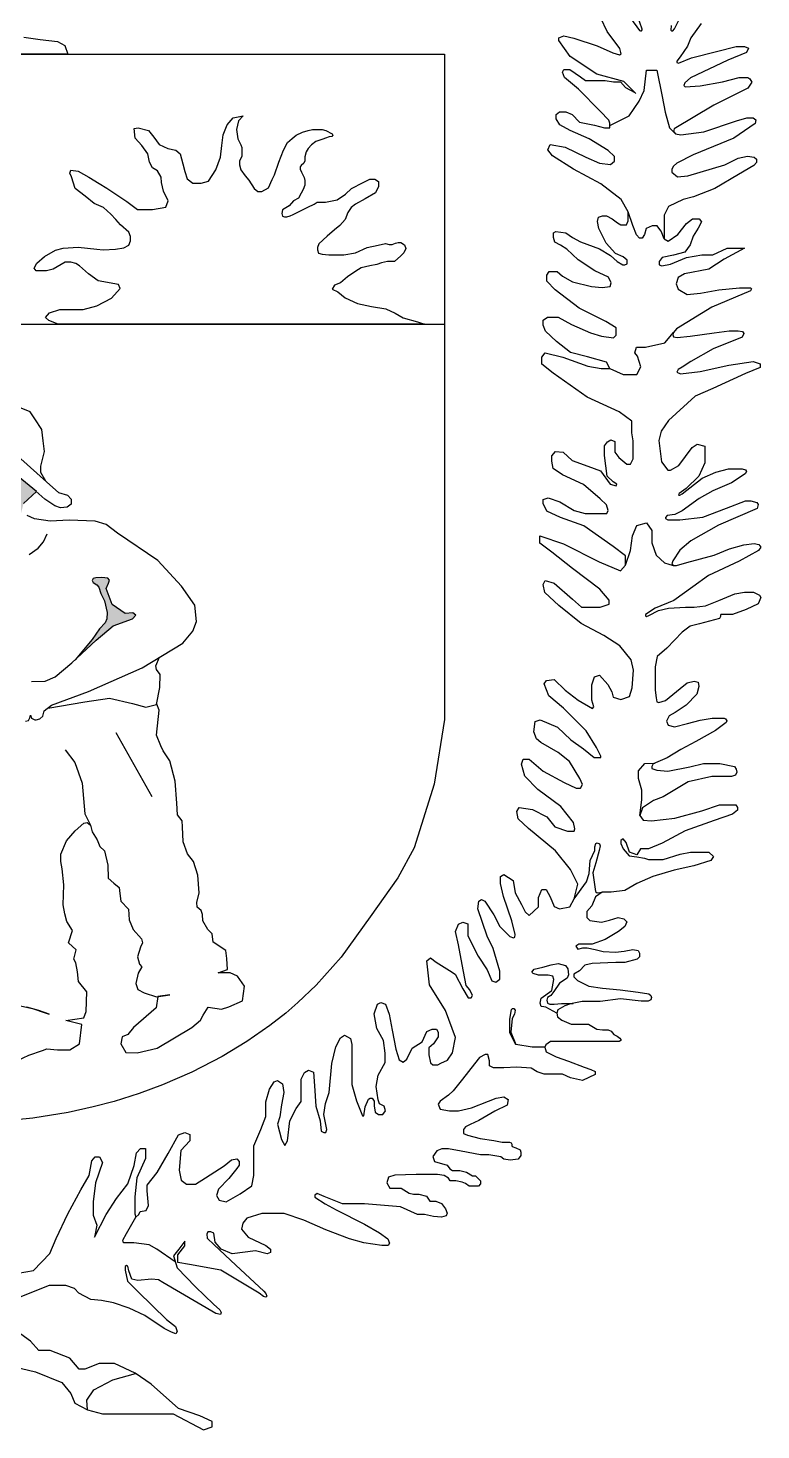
# Model space of a CAD drawing. Header units: millimetres. Extents: x 0 to 687901, y 0 to 346525.
# Drawn here: x 15495.8 to 15566.2, y 33382.4 to 33517.1 of the extents above; entities that cross this region are included whole.
import ezdxf

# ---------------------------------------------------------------- set-up
doc = ezdxf.new("R2010")
doc.units = ezdxf.units.MM
doc.layers.add('ARQ_Texto', color=7, linetype='Continuous')
doc.layers.add('ARQ_Vista 01', color=1, linetype='Continuous')

# ---------------------------------------------------------------- blocks, each defined once
blk = doc.blocks.new('BRASÃO ESTADO PARANÁ')
at = {"layer": 'ARQ_Vista 01'}
h = blk.add_hatch(color=256, dxfattribs=at)
h.paths.add_polyline_path([(3324.3, -31116.72), (3323.44, -31117.08), (3323.58, -31118.05), (3324.49, -31118.44), (3325.66, -31118.66), (3326.33, -31118.55), (3326.47, -31117.83), (3325.99, -31116.97), (3325.38, -31116.52)])
h.paths.add_polyline_path([(3331.24, -31121.73), (3330.6, -31121.95), (3329.95, -31122.28), (3329.53, -31122.78), (3329.59, -31123.38), (3329.75, -31124.28), (3330.98, -31124.5), (3331.98, -31124.56), (3333.46, -31125.17), (3333.82, -31123.8), (3335.7, -31122.05), (3331.54, -31118.68), (3331.06, -31118.78), (3331.38, -31119.99), (3331.48, -31120.93)])
blk.add_hatch(color=256, dxfattribs=at).paths.add_polyline_path([(3349.6, -31140.52), (3350.07, -31139.99), (3349.68, -31139.63), (3348.55, -31139.76), (3346.66, -31138.45), (3345.81, -31136.12), (3346.14, -31135.33), (3346.27, -31134.89), (3346.03, -31134.62), (3345.17, -31134.52), (3344.29, -31134.55), (3343.89, -31134.67), (3343.77, -31134.97), (3343.93, -31135.24), (3344.64, -31135.73), (3345.03, -31136.83), (3345.57, -31137.9), (3345.96, -31139.6), (3345.89, -31140.52), (3345.66, -31141.08), (3344.85, -31141.97), (3343.76, -31143.49), (3341.29, -31146.45), (3344.36, -31143.62), (3346.83, -31141.52)])
blk.add_line((3255.64, -31097.77), (3394.82, -31097.77), dxfattribs=at)
for points in [[(3333.84, -31056.15), (3336.21, -31056.48), (3338.75, -31056.81), (3339.8, -31057.38), (3340.24, -31058.64), (3327.05, -31058.59)], [(3422.57, -31064.35), (3420.82, -31062.6), (3416.89, -31061.52), (3413.02, -31058.96), (3411.41, -31056.65), (3411.41, -31056.25), (3412.1, -31055.95), (3413.59, -31056.32), (3416.93, -31057.41), (3419.2, -31058.45), (3420.21, -31058.71), (3420.43, -31058.58), (3420.23, -31057.79), (3418.38, -31055.35), (3417.5, -31053.39)], [(3421.8, -31053.42), (3423.07, -31055.18), (3423.23, -31055.25), (3423.4, -31055.25), (3423.46, -31055.12), (3423.46, -31054.99), (3422.8, -31053.07)], [(3427.7, -31054.47), (3427.63, -31055.13), (3427.75, -31055.27), (3427.92, -31055.27), (3428.17, -31054.95), (3429.05, -31053.22)], [(3432.04, -31054.18), (3430.53, -31056.25), (3430.04, -31057.49), (3429, -31059.02), (3428.49, -31059.63), (3428.49, -31059.85), (3428.74, -31059.92), (3430.62, -31059.18), (3434.23, -31058.25), (3437.08, -31057.51), (3438.31, -31057.51), (3438.89, -31057.77), (3438.6, -31058.41), (3435.87, -31059.49), (3430.5, -31062.04), (3429.64, -31062.81), (3429.49, -31063.15), (3429.71, -31063.38), (3431.89, -31063.2), (3435.12, -31062.63), (3437.52, -31062.03), (3438.8, -31062.03), (3439.08, -31062.21), (3439.35, -31062.68), (3438.79, -31063.55), (3433.86, -31066.01), (3428.13, -31069.48), (3428, -31069.83), (3428.31, -31070.2), (3429.1, -31070.34), (3432.4, -31069.9), (3437.16, -31068.31), (3438.63, -31067.86), (3439.58, -31067.86), (3439.97, -31068.14), (3439.84, -31068.7), (3436.75, -31070.83), (3430.85, -31073.24), (3428.52, -31074.44), (3428, -31074.87), (3427.76, -31075.3), (3427.76, -31075.73), (3428.58, -31076.4), (3430.11, -31076.29), (3435.47, -31074.68), (3437.4, -31073.73), (3438.76, -31073.4), (3439.7, -31073.55), (3440.04, -31073.84), (3440.04, -31074.34), (3439.64, -31074.79), (3437.46, -31076.07), (3433.99, -31078.1), (3430.93, -31079.34), (3429.4, -31079.72), (3427.29, -31080.73), (3426.68, -31081.96), (3426.68, -31083.47), (3426.68, -31085.4), (3427.26, -31085.74), (3428.64, -31084.77), (3429.89, -31083.19), (3430.79, -31082.52), (3431.72, -31082.52), (3432.07, -31082.94), (3431.6, -31083.85), (3430.89, -31085), (3430.41, -31086.27), (3429.67, -31087.36), (3428.01, -31087.77), (3426.39, -31088.12), (3425.95, -31088.7), (3425.95, -31089.19), (3426.31, -31089.34), (3427.56, -31089.07), (3429.9, -31088.11), (3432.1, -31087.72), (3433.74, -31087.72), (3435.78, -31086.74), (3438.29, -31086.74), (3435.35, -31088.38), (3433.13, -31089.8), (3429.63, -31090.5), (3428.67, -31091.01), (3428.38, -31091.96), (3428.71, -31092.72), (3430.01, -31093.49), (3431.91, -31093.29), (3434.58, -31092.82), (3437.58, -31092.5), (3439.17, -31092.5), (3439.3, -31092.68), (3439.16, -31092.96), (3433.58, -31095.31), (3428.45, -31098.46), (3428.01, -31098.98), (3427.9, -31099.34), (3428, -31099.62), (3428.53, -31099.74), (3430.44, -31099.51), (3433.9, -31099.05), (3436.06, -31098.73), (3437.37, -31098.73), (3438.04, -31098.84), (3438.22, -31099.13), (3437.97, -31099.68), (3433.78, -31101.36), (3430.55, -31103.18), (3429.29, -31104.01), (3428.71, -31104.36), (3428.52, -31104.75), (3429.01, -31104.99), (3431.88, -31104.67), (3436.04, -31103.75), (3439.54, -31103.19), (3440.59, -31103.54), (3440.59, -31104.07), (3438.47, -31104.96), (3433.73, -31107.13), (3431.15, -31108.24), (3427.31, -31111.75), (3426.23, -31113.29), (3425.89, -31114.67), (3426.29, -31117.77), (3427.19, -31118.96), (3427.59, -31118.96), (3428.77, -31118.27), (3430.73, -31115.65), (3431.45, -31115.19), (3432.56, -31115.47), (3432.56, -31117.91), (3431.67, -31119.82), (3429.87, -31121.61), (3428.83, -31122.33), (3428.73, -31122.52), (3428.78, -31122.6), (3428.92, -31122.6), (3429.28, -31122.39), (3432.18, -31120.13), (3434.15, -31119.23), (3436, -31118.77), (3437.96, -31118.77), (3438.45, -31118.9), (3438.58, -31119.14), (3438.38, -31119.5), (3436.42, -31120.81), (3433.73, -31121.96), (3431.72, -31123.06), (3429.29, -31124.84), (3428.19, -31125.38), (3427.09, -31125.54), (3426.86, -31125.83), (3426.86, -31125.97), (3427.21, -31126.14), (3428.93, -31126.14), (3432.28, -31125.77), (3435.71, -31124.45), (3438.44, -31123.4), (3439.23, -31123.4), (3440.1, -31123.64), (3440.28, -31123.96), (3440.12, -31124.5), (3434.52, -31126.95), (3430.53, -31129.19), (3428.93, -31130.56), (3427.91, -31132.1), (3427.76, -31132.54), (3427.95, -31132.76), (3428.43, -31132.76), (3429.96, -31132.34), (3433.89, -31131.29), (3436.12, -31130.39), (3438.23, -31129.79), (3439.69, -31129.6), (3440.39, -31129.73), (3440.69, -31130.11), (3440.34, -31130.61), (3437.54, -31132.15), (3433.1, -31134.21), (3430.81, -31135.87), (3428.07, -31137.86), (3425.34, -31138.97), (3423.96, -31139.87), (3423.96, -31140.1), (3424.1, -31140.18), (3424.46, -31140.05), (3425.82, -31139.31), (3427.3, -31138.98), (3429.75, -31138.84), (3430.99, -31138.84), (3432.65, -31138.62), (3434.6, -31137.86), (3436.92, -31136.89), (3438.32, -31136.65), (3439.61, -31136.65), (3440.5, -31137.08), (3440.65, -31137.42), (3440.31, -31138.36), (3438.55, -31139.14), (3436.56, -31139.87), (3435.17, -31139.87), (3435.01, -31139.87), (3434.88, -31139.91), (3434.84, -31140), (3434.84, -31140.18), (3434.67, -31140.48), (3431.8, -31141.22), (3430.41, -31141.58), (3429.25, -31142.47), (3427.03, -31144.79), (3425.63, -31145.98), (3425.36, -31147.46), (3425.36, -31150.88), (3425.48, -31151.98), (3425.61, -31152.56), (3425.91, -31152.66), (3426.84, -31152.36), (3428.97, -31150.64), (3430, -31149.78), (3430.99, -31149.54), (3431.57, -31149.72), (3431.71, -31150.34), (3431.41, -31151.46), (3429.86, -31153.06), (3428.28, -31154.12), (3427.4, -31154.6), (3426.98, -31155.36), (3427.25, -31155.94), (3428.17, -31156.17), (3430.06, -31155.69), (3431.86, -31155.21), (3433.61, -31154.93), (3435.35, -31154.93), (3435.54, -31155.04), (3435.74, -31155.29), (3435.64, -31155.56), (3434.11, -31156.71), (3431.24, -31158.29), (3429.1, -31159.47), (3427.11, -31160.69), (3425.06, -31161.53), (3424.86, -31161.93), (3424.86, -31162.24), (3425.59, -31162.48), (3427.19, -31162.62), (3430.37, -31161.99), (3432.37, -31161.48), (3434.72, -31161.48), (3436.84, -31161.93), (3437.11, -31162.33), (3437.21, -31162.74), (3437, -31163.19), (3436.42, -31163.37), (3433.58, -31163.37), (3430.13, -31164.14), (3426.52, -31166.31), (3425.11, -31166.86), (3423.53, -31167.91), (3423.15, -31169.06), (3423.63, -31169.69), (3424.85, -31169.83), (3428.22, -31169.4), (3432.11, -31168.37), (3434.69, -31167.49), (3437.07, -31167.49), (3437.29, -31167.87), (3437.29, -31168.25), (3436.57, -31168.83), (3433.91, -31169.78), (3429.7, -31171.24), (3426.36, -31173.03), (3424.41, -31173.88), (3423.24, -31173.88), (3422.68, -31174.75), (3421.62, -31174.37), (3421.17, -31172.96), (3420.73, -31172.43), (3420.39, -31172.66), (3420.39, -31173.11), (3420.73, -31173.89), (3421.57, -31174.89), (3422.72, -31175.05), (3423.79, -31175.22), (3424.4, -31175.44), (3426.53, -31175.44), (3429, -31174.63), (3430.46, -31174.34), (3433.13, -31174.34), (3433.82, -31174.99), (3433.44, -31175.56), (3430.95, -31176.33), (3428.09, -31176.95), (3425.02, -31177.9), (3422.68, -31178.88), (3420.94, -31179.9), (3418.97, -31180.17), (3417.7, -31180.17), (3416.72, -31180.83), (3416.19, -31182.12), (3415.45, -31182.98), (3415.45, -31183.82), (3415.88, -31184.27), (3417.6, -31184.5), (3418.73, -31184.24), (3419.99, -31183.81), (3420.83, -31184), (3421.23, -31184.44), (3420.97, -31185.13), (3420.04, -31185.87), (3418.09, -31187.02), (3416.25, -31187.69), (3414.32, -31187.69), (3413.86, -31188.01), (3414.16, -31188.44), (3414.86, -31188.21), (3415.51, -31188.21), (3416.68, -31188.48), (3417.83, -31188.74), (3419.6, -31188.88), (3420.85, -31188.71), (3422.12, -31188.48), (3422.88, -31188.62), (3423.07, -31188.98), (3423.07, -31189.55), (3422.77, -31189.89), (3420.98, -31190.37), (3419.66, -31190.37), (3416.21, -31190.49), (3415.16, -31190.72), (3414.37, -31191.58), (3413.55, -31192.06), (3413.55, -31192.44), (3414.11, -31192.96), (3415.75, -31193.78), (3417.75, -31194.08), (3420.29, -31194.32), (3422.89, -31194.65), (3424.46, -31194.88), (3424.75, -31195.15), (3424.84, -31195.43), (3424.75, -31195.76), (3424.34, -31195.96), (3423.35, -31195.96), (3420.33, -31195.64), (3417.4, -31196.02), (3414.78, -31196.02), (3413.11, -31196.36), (3412.27, -31196.66), (3411.26, -31197.21), (3411.1, -31197.71), (3411.19, -31198.24), (3411.83, -31198.74), (3413.2, -31199.3), (3415.08, -31199.3), (3415.71, -31199.3), (3416.89, -31200.01), (3417.71, -31200.14), (3418.53, -31200.14), (3418.97, -31200.3), (3419.37, -31200.81), (3419.86, -31201.06), (3420.22, -31201.32), (3420.39, -31201.53), (3420.39, -31201.65), (3420.13, -31201.83), (3418.83, -31201.83), (3414.93, -31201.83), (3412.66, -31201.83), (3410.17, -31201.83), (3409.85, -31202.03), (3409.49, -31202.3), (3409.35, -31202.62), (3409.54, -31203.3), (3411.02, -31204.05), (3412.8, -31204.65), (3415.09, -31205.54), (3416.02, -31205.88), (3416.67, -31206.14), (3416.67, -31206.61), (3415.73, -31207.05), (3414.85, -31207.46), (3413.08, -31207.1), (3411.94, -31206.54), (3410.67, -31206.54), (3409.25, -31206.54), (3408.24, -31206.19), (3407.38, -31205.67), (3405.31, -31205.53), (3403.41, -31205.62), (3401.94, -31205.62), (3401.36, -31205.32), (3401.36, -31204.62), (3401.13, -31203.7), (3400.71, -31203.7), (3399.89, -31204.13), (3399.19, -31205.06), (3397.43, -31207.29), (3396.1, -31208.95), (3395.39, -31209.61), (3394.22, -31210.45), (3393.91, -31210.89), (3394.2, -31211.63), (3395.54, -31211.89), (3396.85, -31211.89), (3398.74, -31211.41), (3401.19, -31210.47), (3402.3, -31210.05), (3403.44, -31209.82), (3404.06, -31210.22), (3403.91, -31211.04), (3402.12, -31211.93), (3399.8, -31213.28), (3398.53, -31213.85), (3397.85, -31214.19), (3397.59, -31214.55), (3397.59, -31215.13), (3398.17, -31215.39), (3399.99, -31215.86), (3401.97, -31216.19), (3403.2, -31216.41), (3404.24, -31216.41), (3404.47, -31216.5), (3404.59, -31216.7), (3404.57, -31216.91), (3404.64, -31217.03), (3405.16, -31217.25), (3405.79, -31217.52), (3405.91, -31217.88), (3405.91, -31218.33), (3405.5, -31218.87), (3404.35, -31219.03), (3403.45, -31218.87), (3402.97, -31218.52), (3401.23, -31218.26), (3400.03, -31218.26), (3397.24, -31217.72), (3395.39, -31217.36), (3394.42, -31217.36), (3393.71, -31217.68), (3393.16, -31218.49), (3393.37, -31219.22), (3395.2, -31219.76), (3395.62, -31220.3), (3396.01, -31220.54), (3397.05, -31220.54), (3398.01, -31220.78), (3398.9, -31221.29), (3399.33, -31221.29), (3400.03, -31222.04), (3400.03, -31222.46), (3399.76, -31222.8), (3398.41, -31222.8), (3397.87, -31222.38), (3397.37, -31222.22), (3396.46, -31222.03), (3395.66, -31222.03), (3395.41, -31221.65), (3394.79, -31221.25), (3393.82, -31221.09), (3392.44, -31221.09), (3390.7, -31221.09), (3387.62, -31221.21), (3386.73, -31221.48), (3386.45, -31222.32), (3386.89, -31223.09), (3388.53, -31223.09), (3389.72, -31223.79), (3390.32, -31223.93), (3391.09, -31223.93), (3392.2, -31224.26), (3392.68, -31224.97), (3393.56, -31224.97), (3394.4, -31225.29), (3394.97, -31226.09), (3395.21, -31226.73), (3395.06, -31227.1), (3394.4, -31227.3), (3393.22, -31227.18), (3391.92, -31226.88), (3390.91, -31226.88), (3388.43, -31225.8), (3383.24, -31225.36), (3380.05, -31225.36), (3377.37, -31224.31), (3376.35, -31223.85), (3376.05, -31224.08), (3376.05, -31224.37), (3377.51, -31225.33), (3379.15, -31226.24), (3383.23, -31228.3), (3385.4, -31229.56), (3386.62, -31230.44), (3386.86, -31231.04), (3386.64, -31231.39), (3385.75, -31231.39), (3383.15, -31231.02), (3381.07, -31230.45), (3377.61, -31229.14), (3374.43, -31227.73), (3371.58, -31226.74), (3368.37, -31226.74), (3366.18, -31227.45), (3365.58, -31228.17), (3365.41, -31229.02), (3366.35, -31230.2), (3368.94, -31231.4), (3369.61, -31231.95), (3369.61, -31232.42), (3369.15, -31232.6), (3367.43, -31232.18), (3364.05, -31232.61), (3362.45, -31231.93), (3361.58, -31230.91), (3361.38, -31229.6), (3360.94, -31229.39), (3360.52, -31229.39), (3360.36, -31229.73), (3360.44, -31230.35), (3361.43, -31231.31), (3364.6, -31234.26), (3368.65, -31238.02), (3368.95, -31238.36), (3369.09, -31238.74), (3368.91, -31238.91), (3368.61, -31238.8), (3367.99, -31238.29), (3362.4, -31234.98), (3357.85, -31234.15), (3356.18, -31233.87), (3356.18, -31232.75), (3357.21, -31231.43), (3357.21, -31230.78), (3356.31, -31231.92), (3355.54, -31232.89), (3356.08, -31234.61), (3358.72, -31237.41), (3361.36, -31239.89), (3362.28, -31240.74), (3362.45, -31241.12), (3362.34, -31241.38), (3361.71, -31241.25), (3356.56, -31238.24), (3353.99, -31236.74), (3353.38, -31236.39), (3352.36, -31236.28), (3350.39, -31236.48), (3349.51, -31236.3), (3349.06, -31235.08), (3348.94, -31234.4), (3348.75, -31234.31), (3348.55, -31234.46), (3348.55, -31234.95), (3348.9, -31236.58), (3350.41, -31238.12), (3354.54, -31242.11), (3355.83, -31243.16), (3356.06, -31243.86), (3355.88, -31244.19), (3355.24, -31243.98), (3354.21, -31243.45), (3351.41, -31241.54), (3349.12, -31240.49), (3346.87, -31239.7), (3345.1, -31239.35), (3343.58, -31239.21), (3341.84, -31238.32), (3341.21, -31237.64), (3339.95, -31237.2), (3337.53, -31237.2), (3332.55, -31239.17)], [(3331.92, -31235.62), (3335.26, -31235.01), (3337.63, -31232.55), (3338.53, -31230.36), (3340.22, -31226.78), (3342.13, -31223.34), (3343.33, -31221.22), (3343.73, -31219.13), (3344.19, -31218.52), (3344.83, -31218.52), (3345.24, -31219.34), (3344.24, -31222.3), (3343.92, -31225.08), (3343.92, -31227.01), (3344.46, -31228.45), (3344.12, -31230.21), (3345.79, -31226.9), (3347.28, -31224.59), (3348.92, -31222.46), (3349.85, -31219.81), (3350.17, -31217.98), (3350.75, -31217.32), (3351.47, -31217.32), (3351.47, -31218.8), (3350.25, -31221.56), (3349.93, -31224.33), (3349.93, -31226.79), (3350.11, -31227.27), (3350.52, -31226.92), (3350.73, -31226.48), (3351.57, -31226.34), (3351.93, -31225.59), (3351.72, -31223.48), (3351.72, -31222.65), (3353.18, -31220.83), (3354.8, -31218.03), (3356.27, -31215.34), (3357.18, -31215.01), (3357.94, -31215.3), (3357.94, -31216.23), (3356.61, -31217.61), (3356.36, -31220.47), (3356.65, -31221.92), (3357.45, -31222.5), (3358.72, -31222.5), (3360.21, -31221.56), (3362.9, -31219.83), (3363.97, -31218.99), (3364.73, -31218.84), (3365.05, -31219.19), (3365.05, -31219.75), (3364.75, -31220.25), (3363.58, -31221.7), (3362.09, -31223.23), (3361.76, -31224.13), (3362.15, -31224.82), (3363.16, -31225.07), (3365.23, -31223.92), (3366.89, -31222.76), (3367.18, -31221.26), (3367.18, -31216.96), (3368.2, -31214.55), (3368.93, -31212.67), (3368.93, -31210.55), (3369.45, -31208.73), (3370.12, -31207.66), (3370.62, -31207.49), (3371.36, -31207.93), (3371.52, -31209.19), (3371.19, -31210.98), (3370.97, -31212.75), (3370.62, -31213.79), (3371.21, -31216), (3371.67, -31216.88), (3372.09, -31216.2), (3372.42, -31213.33), (3373.32, -31211.55), (3374.04, -31210.51), (3374.04, -31207.27), (3374.53, -31206.31), (3375.11, -31205.96), (3375.85, -31206.28), (3376, -31208.24), (3376.16, -31211.2), (3376.8, -31213.33), (3376.95, -31214.8), (3377.32, -31215.01), (3377.64, -31215.01), (3377.75, -31214.57), (3377.35, -31212.38), (3377.59, -31210.81), (3378.13, -31209.2), (3378.5, -31205.01), (3379.07, -31202.59), (3379.76, -31201.3), (3380.35, -31200.9), (3381.18, -31201.4), (3381.42, -31202.25), (3381.42, -31204.7), (3381.42, -31208.03), (3382.08, -31210.4), (3382.93, -31212.61), (3383.14, -31212.61), (3383.35, -31211.27), (3383.83, -31210.19), (3384.03, -31210.04), (3384.33, -31210.04), (3384.61, -31210.47), (3384.61, -31211.16), (3384.78, -31212.05), (3385.27, -31212.4), (3385.89, -31212.4), (3386.29, -31211.86), (3386.07, -31211.2), (3385.39, -31210.83), (3385.2, -31210.25), (3384.94, -31208.32), (3385.22, -31206.69), (3386.23, -31204.87), (3386.23, -31203.48), (3385.98, -31201.69), (3385.03, -31199.93), (3384.65, -31197.81), (3385.1, -31196.41), (3385.59, -31196.16), (3386.27, -31196.41), (3386.8, -31197.85), (3387.24, -31200.18), (3387.75, -31202.93), (3388.25, -31204.45), (3388.86, -31204.8), (3389.36, -31204.39), (3390.15, -31202.8), (3391.57, -31201.85), (3392.28, -31200.35), (3393.04, -31200.01), (3393.66, -31200.01), (3393.9, -31200.48), (3393.9, -31201.12), (3393.21, -31202.15), (3392.58, -31202.72), (3392.58, -31203.76), (3392.79, -31204.89), (3393.15, -31205.18), (3393.87, -31205.18), (3394.29, -31204.96), (3395.27, -31204.52), (3395.97, -31203.46), (3396.44, -31201.21), (3394.96, -31197.3), (3392.63, -31193.61), (3392.27, -31190.12), (3392.79, -31189.69), (3393.6, -31190.32), (3395.56, -31191.53), (3396.36, -31192.05), (3397.5, -31194.16), (3398.28, -31195.5), (3398.67, -31195.5), (3398.89, -31195.16), (3398.51, -31194.32), (3397.98, -31193.71), (3397.41, -31190.63), (3396.86, -31187.79), (3396.44, -31185.85), (3396.85, -31184.8), (3397.49, -31184.49), (3398.19, -31184.77), (3398.19, -31185.32), (3398.19, -31186.49), (3399.72, -31189.45), (3401.02, -31191.4), (3401.69, -31192.99), (3402.25, -31193.2), (3402.85, -31192.77), (3402.85, -31191.61), (3401.89, -31188.34), (3401, -31186.56), (3399.66, -31182.57), (3399.79, -31181.44), (3400.21, -31181.24), (3400.68, -31181.44), (3402, -31183.46), (3402.87, -31185.13), (3404.31, -31186.6), (3404.82, -31186.77), (3405, -31186.68), (3405.08, -31186.3), (3404.59, -31184.29), (3403.4, -31180.78), (3402.94, -31178.91), (3402.94, -31177.9), (3403.42, -31177.6), (3404.76, -31178.47), (3405.06, -31180.23), (3406.01, -31181.94), (3406.5, -31182.99), (3407.1, -31183.53), (3408.43, -31182.29), (3408.43, -31180.91), (3408.91, -31179.79), (3409.58, -31179.79), (3410.15, -31180.83), (3410.73, -31182.21), (3411.51, -31182.58), (3412.97, -31182.28), (3413.61, -31181.11), (3414.13, -31178.98), (3413.11, -31176.86), (3410.9, -31174.17), (3407.01, -31170.94), (3405.49, -31169.54), (3405.29, -31168.45), (3405.64, -31167.88), (3407.56, -31168.19), (3409.66, -31169.23), (3410.8, -31170.67), (3412.66, -31171.3), (3413.6, -31171.3), (3413.74, -31170.96), (3413.5, -31170.04), (3411.67, -31167.73), (3408.37, -31165.26), (3406.45, -31163.32), (3406.01, -31161.57), (3406.24, -31160.87), (3407.12, -31160.87), (3409.13, -31162.6), (3412.16, -31164.24), (3413.89, -31165.07), (3414.53, -31165.07), (3414.81, -31164.53), (3414.44, -31163.69), (3412.93, -31161.21), (3411.3, -31159.9), (3408.79, -31158.47), (3408.15, -31157.92), (3407.76, -31156.92), (3407.97, -31155.4), (3408.68, -31155.18), (3411.19, -31156.24), (3413.16, -31158.05), (3414.95, -31159.36), (3416.54, -31160.64), (3417.49, -31160.64), (3417.49, -31160.43), (3416.86, -31159.16), (3415.38, -31156.76), (3412.05, -31153.48), (3409.94, -31151.69), (3409.28, -31149.96), (3409.63, -31149.48), (3410.7, -31149.33), (3412.32, -31150.87), (3414.18, -31152.32), (3416.3, -31153.5), (3416.48, -31153.28), (3416.19, -31152.29), (3416.19, -31150.11), (3416.56, -31148.92), (3417.27, -31148.7), (3418.49, -31150.04), (3419.06, -31151.08), (3419.29, -31151.88), (3420.4, -31152.23), (3421.65, -31151.76), (3422.03, -31150.54), (3422.21, -31147.98), (3421.86, -31146.45), (3420.23, -31144.45), (3417.92, -31142.94), (3414.62, -31141.19), (3411.39, -31138.59), (3409.39, -31136.68), (3409.11, -31135.55), (3409.4, -31134.97), (3410.74, -31135.33), (3413.36, -31137.66), (3414.69, -31138.83), (3417.38, -31138.83), (3418.69, -31138.39), (3418.69, -31137.83), (3417.35, -31136.23), (3413.37, -31133.21), (3410.4, -31130.83), (3408.63, -31129.52), (3408.63, -31128.5), (3412.07, -31129.66), (3417.26, -31132.24), (3420.32, -31133.55), (3421.04, -31132.74), (3421.04, -31131.36), (3419.27, -31130.02), (3415.02, -31127.02), (3411.63, -31125.82), (3409.68, -31124.9), (3409.13, -31123.77), (3409.13, -31123.23), (3409.87, -31122.95), (3411.54, -31123.56), (3413.6, -31124.8), (3415.23, -31125.23), (3417.22, -31125.23), (3418.33, -31125.23), (3418.54, -31124.81), (3418.32, -31123.97), (3417.37, -31123.13), (3414.99, -31121.03), (3411.92, -31119.62), (3410.59, -31118.74), (3410.39, -31117.66), (3410.39, -31116.87), (3410.92, -31116.24), (3412.02, -31116.34), (3413.32, -31117.57), (3415.61, -31118.38), (3417.42, -31119.06), (3418.83, -31120.99), (3419.69, -31121.23), (3419.78, -31120.98), (3419.28, -31120.65), (3418.42, -31119.85), (3418.03, -31116.82), (3418.03, -31115.45), (3418.45, -31114.83), (3418.92, -31114.56), (3419.52, -31114.8), (3419.52, -31115.45), (3419.52, -31116.37), (3420.07, -31117.14), (3421.25, -31118.08), (3421.76, -31118.08), (3422.17, -31117.33), (3422.17, -31115.88), (3422.17, -31114.7), (3421.96, -31113.55), (3421.96, -31111.84), (3420.14, -31110.51), (3415.5, -31108.37), (3410.58, -31104.9), (3408.91, -31103.6), (3408.91, -31102.56), (3409.41, -31101.96), (3412, -31102.58), (3415.6, -31103.86), (3417.53, -31104.22), (3418.79, -31104.22), (3418.32, -31103.29), (3415.56, -31102.54), (3413.1, -31101.87), (3411.07, -31100.3), (3409.46, -31098.79), (3409.13, -31097.91), (3409.13, -31097.2), (3409.77, -31096.76), (3411.32, -31096.76), (3413.24, -31097.82), (3415.98, -31099.04), (3417.59, -31099.52), (3419.34, -31099.79), (3419.72, -31099.39), (3419.72, -31098.33), (3418.23, -31097.38), (3418.23, -31097.38), (3414.34, -31095.47), (3410.86, -31092.79), (3409.68, -31091.55), (3409.68, -31090.66), (3409.98, -31090.16), (3410.8, -31090.16), (3411.15, -31090.16), (3411.93, -31090.84), (3413.36, -31091.64), (3416.11, -31092.34), (3417.68, -31092.48), (3418.82, -31092.34), (3419, -31091.81), (3418.58, -31090.97), (3416.6, -31090.05), (3414.19, -31088.45), (3412.57, -31086.92), (3411.62, -31086.35), (3410.81, -31085.87), (3410.63, -31085.24), (3410.63, -31084.52), (3410.97, -31084.33), (3412.41, -31084.54), (3413.38, -31085.2), (3414.52, -31085.86), (3417.27, -31086.84), (3418.87, -31087.84), (3419.86, -31088.71), (3420.68, -31089.16), (3420.96, -31089.16), (3421.29, -31089.04), (3421.29, -31088.51), (3420.72, -31088.03), (3419.6, -31087.52), (3418.27, -31086.05), (3417.18, -31083.91), (3417, -31082.91), (3417.15, -31082.28), (3417.72, -31082.09), (3418.29, -31082.09), (3419.13, -31082.53), (3419.88, -31083.08), (3420.38, -31083.36), (3421.2, -31083.36), (3421.43, -31082.78), (3421.43, -31081.51), (3420.41, -31079.73), (3417.48, -31077.43), (3413.53, -31075.31), (3410.46, -31073.39), (3409.79, -31072.48), (3410.16, -31071.75), (3412.32, -31072.1), (3415.32, -31073.58), (3417.29, -31074.43), (3418.89, -31074.63), (3419.45, -31074.15), (3419.45, -31073.45), (3418.56, -31072.6), (3415.8, -31070.9), (3413.03, -31069.7), (3411.52, -31068.86), (3411.01, -31068.02), (3411.01, -31067.4), (3411.48, -31067), (3412.43, -31067), (3413.34, -31067.37), (3414.41, -31068.47), (3416.57, -31068.93), (3418.03, -31069.3), (3418.78, -31069.3), (3418.78, -31068.65), (3418.64, -31068.21), (3417.38, -31066.9), (3414.26, -31063.7), (3412.24, -31062.03), (3411.95, -31061.22), (3412.11, -31060.85), (3412.33, -31060.85), (3413.01, -31060.85), (3414.56, -31061.94), (3415.27, -31062.44), (3416.6, -31062.44), (3417.27, -31062.44), (3418.11, -31062.44), (3419.33, -31062.64), (3420.32, -31062.64), (3421.04, -31063.48), (3422.39, -31064.17), (3422.57, -31064.35)], [(3394.82, -31058.62), (3394.82, -31155.11), (3393.31, -31164.48), (3390.45, -31173.71), (3388.07, -31178.08), (3384.03, -31183.72), (3379.87, -31189.6), (3376.23, -31193.66), (3373.58, -31196.16), (3371.81, -31197.68), (3369.53, -31199.47), (3366.18, -31201.81), (3362.61, -31203.98), (3358.22, -31206.26), (3353.98, -31208.11), (3350.56, -31209.37), (3346.94, -31210.51), (3343.92, -31211.31), (3340.28, -31212.1), (3335.17, -31212.91), (3332.71, -31213.18)], [(3255.56, -31058.62), (3394.82, -31058.62)], [(3418.78, -31068.98), (3421.57, -31067.56), (3423.04, -31065.47), (3423.78, -31063.89), (3424.11, -31060.95), (3425.61, -31060.95), (3426.38, -31064.76), (3426.83, -31067.03), (3427.45, -31069.31), (3428.31, -31070.2)], [(3338.84, -31097.77), (3337.47, -31097.23), (3336.99, -31096.83), (3337.59, -31096.12), (3339.1, -31095.64), (3342.44, -31095.64), (3344.42, -31095.15), (3346.55, -31094.02), (3347.82, -31092.63), (3347.56, -31092.05), (3344.63, -31091.5), (3343.22, -31090.48), (3341.91, -31089.31), (3341.4, -31089), (3340.67, -31088.81), (3339.86, -31088.81), (3338.12, -31089.83), (3337.16, -31090.03), (3335.67, -31090.03), (3335.37, -31089.68), (3335.76, -31088.95), (3336.87, -31087.96), (3338.47, -31087.05), (3339.58, -31086.75), (3341.74, -31086.61), (3344.45, -31086.89), (3345.37, -31087.01), (3347.13, -31086.9), (3348.35, -31086.71), (3349.08, -31086.33), (3349.3, -31085.71), (3349.3, -31085.09), (3349.07, -31084.43), (3347.85, -31083.38), (3347.2, -31082.62), (3346.49, -31081.81), (3345.39, -31080.86), (3344.06, -31080.28), (3342.73, -31079.24), (3341.29, -31078.11), (3340.79, -31076.44), (3340.54, -31075.87), (3340.68, -31075.47), (3341.74, -31075.59), (3343.26, -31076.47), (3344.76, -31077.38), (3345.87, -31078.06), (3348.77, -31079.99), (3350.33, -31081.15), (3352.52, -31081.15), (3354.46, -31080.81), (3354.77, -31079.89), (3354.12, -31078.48), (3353.82, -31077.25), (3353.75, -31076.46), (3353.21, -31075.55), (3352.5, -31075.1), (3352.05, -31074.31), (3351.81, -31073.08), (3350.98, -31071.89), (3350.01, -31070.79), (3349.84, -31069.4), (3350.42, -31069.33), (3351.95, -31069.72), (3352.68, -31070.67), (3353.47, -31071.71), (3354.71, -31072.29), (3355.91, -31072.57), (3356.53, -31073.1), (3356.92, -31074.53), (3357.19, -31075.65), (3357.52, -31076.72), (3358.34, -31077.33), (3359.54, -31077.33), (3360.61, -31077.03), (3361.67, -31075.4), (3362.35, -31073.58), (3362.55, -31071.87), (3362.74, -31070.35), (3363.33, -31068.88), (3364.2, -31067.84), (3365.63, -31067.55), (3364.99, -31068.28), (3364.7, -31069.56), (3364.89, -31070.89), (3365.32, -31071.77), (3365.46, -31072.17), (3365.46, -31073.46), (3365.13, -31074.11), (3365.13, -31074.69), (3365.3, -31075.4), (3365.94, -31076.25), (3366.46, -31076.92), (3367.26, -31078.12), (3367.77, -31078.57), (3368.36, -31078.57), (3369.31, -31078.03), (3369.83, -31076.81), (3370.2, -31076.15), (3370.83, -31074.28), (3371.48, -31072.55), (3372.09, -31071.46), (3372.75, -31070.88), (3373.33, -31070.37), (3374.25, -31069.94), (3375.08, -31069.71), (3375.71, -31069.57), (3376.41, -31069.57), (3377.1, -31069.57), (3377.62, -31069.72), (3378.54, -31070.2), (3378.63, -31070.39), (3378.52, -31070.56), (3378.09, -31070.64), (3377.6, -31070.82), (3377.18, -31070.97), (3376.16, -31071.28), (3375.53, -31071.78), (3375.05, -31072.29), (3374.8, -31072.8), (3374.57, -31073.53), (3374.57, -31074.11), (3374.42, -31074.46), (3374.04, -31074.77), (3373.92, -31074.99), (3373.92, -31075.32), (3374.11, -31075.72), (3374.47, -31076.51), (3374.58, -31076.97), (3374.58, -31077.63), (3374.35, -31078.28), (3374.06, -31078.79), (3373.66, -31079.51), (3372.96, -31079.89), (3372.33, -31080.61), (3371.82, -31080.93), (3371.36, -31081.21), (3371.25, -31081.73), (3371.36, -31082.14), (3371.65, -31082.22), (3372, -31082.22), (3372.48, -31082.09), (3372.9, -31081.86), (3373.96, -31081.33), (3375, -31080.8), (3375.95, -31080.4), (3376.39, -31080.07), (3377.58, -31080.07), (3379.25, -31079.75), (3380.49, -31078.93), (3381.37, -31078.1), (3383.02, -31077.22), (3384.01, -31076.78), (3384.72, -31076.78), (3385.24, -31077.1), (3385.24, -31077.83), (3384.83, -31078.72), (3383.35, -31079.59), (3381.91, -31080.4), (3381.32, -31080.89), (3380.8, -31081.6), (3380.41, -31082.62), (3379.67, -31083.49), (3378.89, -31084.1), (3377.81, -31085.04), (3376.63, -31086.14), (3376.43, -31086.66), (3376.43, -31087.01), (3376.57, -31087.51), (3377.1, -31087.64), (3378.08, -31087.75), (3380.24, -31087.75), (3381.91, -31087.45), (3383.63, -31086.65), (3385.2, -31086.31), (3386.29, -31086.11), (3386.83, -31086.24), (3387.22, -31086.24), (3387.74, -31086.03), (3388.12, -31085.92), (3388.48, -31085.92), (3389.05, -31086.3), (3389.23, -31086.79), (3388.92, -31087.46), (3388.5, -31087.87), (3387.56, -31088.68), (3386.55, -31088.68), (3385.68, -31088.89), (3385.01, -31089.11), (3383.99, -31089.34), (3382.73, -31089.62), (3381.96, -31090.1), (3380.79, -31090.94), (3379.75, -31091.79), (3378.89, -31092.14), (3378.56, -31092.71), (3379.35, -31093.1), (3380.41, -31093.97), (3382.22, -31094.78), (3384.23, -31095.21), (3386.33, -31095.56), (3387.7, -31096.19), (3388.83, -31096.87), (3390.92, -31097.45), (3391.95, -31097.77), (3338.84, -31097.77)], [(3426.68, -31085.4), (3426.23, -31084.28), (3425.88, -31083.87), (3425.67, -31083.54), (3424.91, -31083.54), (3424.05, -31083.91), (3423.82, -31084.77), (3423.47, -31085.3), (3423.08, -31085.3), (3422.63, -31084.85), (3422.1, -31083.48), (3421.43, -31081.51)], [(3418.79, -31104.22), (3420.74, -31105.07), (3422.68, -31105.07), (3423.29, -31103.95), (3422.82, -31102.41), (3422.43, -31101.93), (3422.63, -31101.13), (3423.95, -31101.13), (3426.75, -31100.47), (3428.01, -31098.98)], [(3323.16, -31111.87), (3321.47, -31110.54), (3318.86, -31109.56), (3317.88, -31109.19), (3317.43, -31108.28), (3317.92, -31107.5), (3319.35, -31107.5), (3322.3, -31108.24), (3326.83, -31111.43), (3337.62, -31121.08), (3338.87, -31122.2), (3340.2, -31122.59), (3340.72, -31123.18), (3340.72, -31123.87), (3340.13, -31124.31), (3339.17, -31124.42), (3338.34, -31124.11), (3336.89, -31123.18), (3335.61, -31121.98)], [(3337.04, -31120.57), (3336.32, -31119.3), (3336.34, -31118.39), (3336.85, -31116.27), (3336.68, -31114.68), (3336.46, -31113.06), (3335.45, -31111.52), (3334.77, -31110.49), (3333.45, -31109.98), (3331.52, -31109.91), (3329.42, -31109.52), (3326.82, -31109.98), (3324.22, -31109.59)], [(3334.12, -31155.36), (3334.53, -31155.24), (3334.72, -31154.85), (3334.84, -31154.51), (3334.96, -31154.91), (3335.43, -31155.16), (3335.65, -31155.14), (3336.18, -31155.03), (3336.61, -31154.63), (3336.8, -31153.87), (3337.88, -31153.06), (3343.23, -31151.05), (3350.99, -31147.6), (3356.89, -31144.05), (3358.35, -31142.29), (3358.88, -31140.88), (3358.64, -31138.55), (3356.69, -31135.78), (3353.28, -31132.08), (3347.44, -31128.09), (3345.78, -31126.82), (3344.21, -31126.37), (3340.43, -31126.2), (3337.7, -31126.34), (3335.42, -31126), (3334.33, -31125.52)], [(3333.82, -31123.8), (3335.7, -31122.05), (3323.16, -31111.87)], [(3421.04, -31132.74), (3421.78, -31130.61), (3422.09, -31128.49), (3422.7, -31126.99), (3424.1, -31126.61), (3424.86, -31127.73), (3424.86, -31129.49), (3425.49, -31131.29), (3426.7, -31132.41), (3427.95, -31132.76)], [(3334.63, -31131.21), (3335.96, -31130.29), (3336.72, -31129.36), (3337.26, -31128.18)], [(3334.98, -31149.59), (3336.95, -31149.56), (3338.41, -31148.93), (3340.82, -31146.89), (3344.36, -31143.62), (3346.83, -31141.52), (3349.6, -31140.52), (3350.07, -31139.99), (3349.68, -31139.63), (3348.55, -31139.76), (3346.66, -31138.45), (3345.81, -31136.12), (3346.14, -31135.33), (3346.27, -31134.89), (3346.03, -31134.62), (3345.17, -31134.52), (3344.29, -31134.55), (3343.89, -31134.67), (3343.77, -31134.97), (3343.93, -31135.24), (3344.45, -31135.6), (3344.71, -31135.92), (3345.03, -31136.83), (3345.57, -31137.9), (3345.96, -31139.6), (3345.89, -31140.52), (3345.66, -31141.08), (3344.85, -31141.97), (3343.76, -31143.49), (3341.29, -31146.45)], [(3337.34, -31153.47), (3342.68, -31152.57), (3346.26, -31152.04), (3349.6, -31152.78), (3351.53, -31153.34), (3353.11, -31152.95), (3353.57, -31150.46), (3353.6, -31148.57), (3353.11, -31147.87), (3352.98, -31147.33), (3353.52, -31146.08)], [(3332, -31196.35), (3335.11, -31197.02), (3336.94, -31197.64), (3337.53, -31197.84), (3336.02, -31197.33), (3334.31, -31196.85)], [(3332.92, -31204.55), (3334.58, -31203.77), (3336.55, -31203.1), (3337.17, -31202.88), (3338.73, -31203.04), (3340.55, -31203.04), (3341.95, -31202.16), (3342.26, -31199.36), (3342.26, -31199.36), (3339.93, -31198.79), (3342.57, -31198.38), (3342.89, -31197.44), (3342.99, -31194.59), (3341.79, -31193.09), (3341.63, -31191.73), (3341.41, -31190.39), (3341.12, -31189.88), (3341.45, -31188.54), (3340.32, -31187.49), (3340.9, -31185.71), (3340.11, -31184.4), (3339.81, -31183.3), (3339.56, -31181.97), (3339.64, -31179.08), (3339.42, -31176.76), (3339.21, -31175.72), (3339.21, -31174.65), (3340.06, -31172.72), (3341.28, -31171.25), (3342.57, -31170.14), (3343.03, -31170.04), (3343.5, -31170.43), (3343.78, -31171.39), (3344.47, -31172.57), (3344.86, -31173.54), (3345.54, -31174.15), (3346.04, -31176.26), (3346.07, -31178.11), (3346.9, -31178.86), (3347.68, -31179.47), (3347.76, -31180.37), (3347.9, -31181.44), (3349.01, -31182.62), (3349.11, -31184.18), (3349.71, -31185.58), (3350.89, -31186.93), (3351.04, -31187.48), (3350.77, -31188.13), (3350.32, -31189.52), (3350.62, -31190.6), (3350.94, -31191), (3350.42, -31191.92), (3350.09, -31193.42), (3350.39, -31194.28), (3351.29, -31194.75), (3353.07, -31195.33), (3355.03, -31195.06), (3353.3, -31195.3), (3353.02, -31196.94), (3349.77, -31199.8), (3348.94, -31200.82), (3348.09, -31201.12), (3347.91, -31202.17), (3348.66, -31203.42), (3350.27, -31203.47), (3353.17, -31202.77), (3358.21, -31199.77), (3359.48, -31198.73), (3359.85, -31198.01), (3360.57, -31196.82), (3362.52, -31197.14), (3363.59, -31196.8), (3365.54, -31195.93), (3365.83, -31193.77), (3364.85, -31192.32), (3363.78, -31191.86), (3362.01, -31191.86), (3363.38, -31191.39), (3363.29, -31189.78), (3363.12, -31188.62), (3361.31, -31187.4), (3361.15, -31186.22), (3360.52, -31185.59), (3359.8, -31184.33), (3359.77, -31183.38), (3359.57, -31182.82), (3358.98, -31182.34), (3358.92, -31181.67), (3359.26, -31180.24), (3359.09, -31177.68), (3358.45, -31175.69), (3357.58, -31174.59), (3356.93, -31172.88), (3356.85, -31170.69), (3356.81, -31169.79), (3356.15, -31168.95), (3356.04, -31167.27), (3355.79, -31164.07), (3355.02, -31161.12), (3354.04, -31159.68), (3353.72, -31158.92), (3353.09, -31157.37), (3353.45, -31153.75), (3353.12, -31152.9)], [(3347.17, -31157), (3352.41, -31166.27)], [(3339.85, -31159.52), (3341.24, -31161.35), (3342.31, -31164.37), (3342.69, -31168.79), (3343.5, -31170.43)], [(3423.15, -31169.06), (3423.42, -31166.76), (3423.42, -31165.37), (3422.93, -31163.69), (3422.93, -31162.58), (3423.87, -31161.52), (3425.31, -31161.43)], [(3413.61, -31181.11), (3415.41, -31178.65), (3415.79, -31177.43), (3415.94, -31175.54), (3416.62, -31174.12), (3416.62, -31173.58), (3416.77, -31173.12), (3416.96, -31173.02), (3417.28, -31173.13), (3417.38, -31173.45), (3417.23, -31174.1), (3416.77, -31175.88), (3416.32, -31177.34), (3416.71, -31180.07), (3416.96, -31180.26), (3417.7, -31180.17)], [(3411.1, -31197.71), (3409.5, -31196.84), (3409.23, -31196.79), (3408.82, -31196.72), (3408.68, -31196.25), (3408.86, -31195.52), (3410.38, -31194.4), (3410.66, -31192.8), (3410.54, -31192.32), (3409.84, -31192.18), (3408.46, -31192.18), (3407.66, -31191.97), (3407.49, -31191.75), (3407.82, -31191.32), (3409.07, -31191.01), (3410.28, -31190.71), (3411.28, -31190.51), (3412.37, -31190.79), (3412.71, -31191.29), (3412.82, -31192.16), (3412.62, -31192.62), (3411.49, -31193.33), (3410.65, -31194.55), (3410.24, -31195.14), (3409.77, -31195.42), (3409.67, -31195.83), (3409.77, -31196.23), (3410.07, -31196.42), (3410.72, -31196.42), (3411.76, -31196.32), (3413.46, -31196.29)], [(3409.35, -31202.62), (3407.51, -31202.62), (3405.17, -31202.25), (3404.29, -31200.56), (3404.29, -31198.56), (3404.52, -31197.18), (3404.67, -31197.01), (3404.86, -31197.01), (3405.05, -31197.26), (3404.95, -31197.83), (3404.63, -31198.46), (3404.44, -31200.45), (3405.17, -31202.25)], [(3332.53, -31248.98), (3335.53, -31249.7), (3339.38, -31251.27), (3340.67, -31252.85), (3341.25, -31254.27), (3343.1, -31255.25), (3345.28, -31255.8), (3349.45, -31255.8), (3355.49, -31255.8), (3359.92, -31258.15), (3361.14, -31257.67), (3361.14, -31256.91), (3359.38, -31256.12), (3356.28, -31255.04), (3352.33, -31251.51), (3349.98, -31249.89), (3346.99, -31248.51), (3344.78, -31248.51), (3342.69, -31249.35), (3341.9, -31249.35), (3340.54, -31247.71), (3337.66, -31246.63), (3336.02, -31246.63), (3334.82, -31245.28), (3331.83, -31243.08)], [(3355.81, -31233.75), (3353.13, -31231.94), (3352.03, -31231.28), (3349.82, -31231.03), (3348.31, -31231.03), (3348.19, -31230.63), (3348.74, -31229.64), (3350.11, -31227.27)], [(3343.1, -31255.25), (3343, -31253.84), (3344.02, -31252.31), (3346.76, -31250.87), (3350.06, -31249.95)]]:
    blk.add_lwpolyline(points, dxfattribs=at)

msp = doc.modelspace()

# ---------------------------------------------------------------- block references
at = {"layer": 'ARQ_Texto', "xscale": 0.6623285758541897, "yscale": 0.662328575970605, "zscale": 0.662328576}
msp.add_blockref('BRASÃO ESTADO PARANÁ', (13287.3, 54085.61), dxfattribs=at)

doc.saveas('drawing.dxf')
